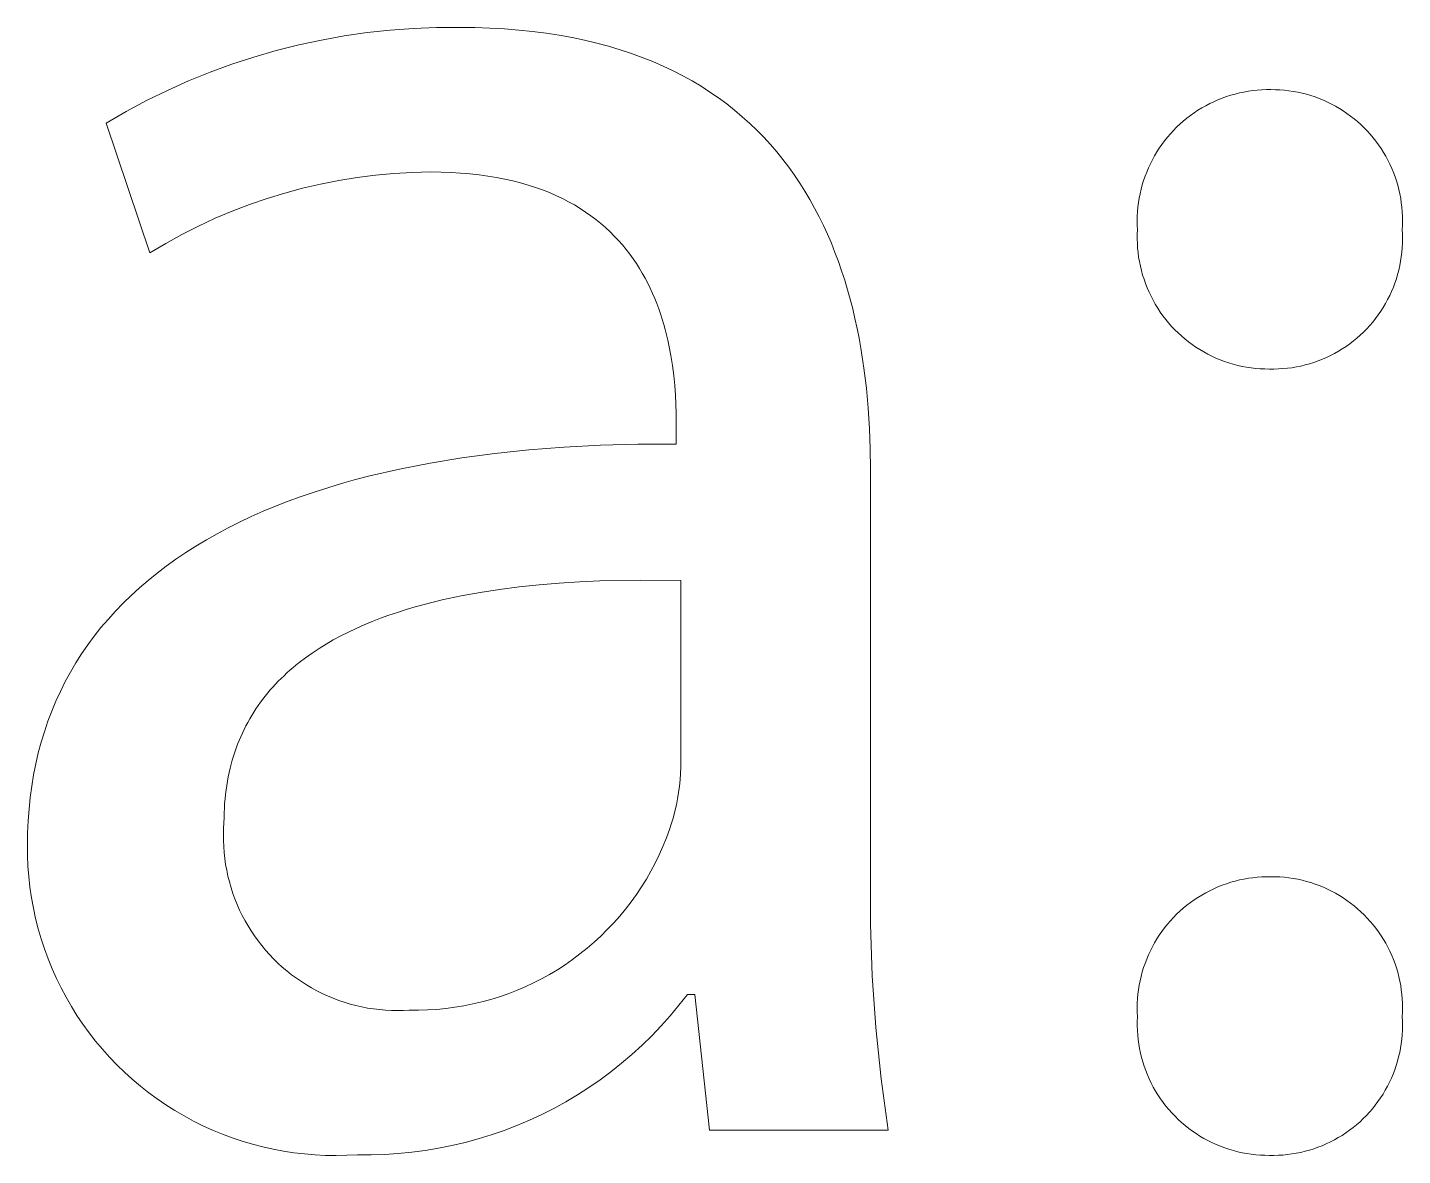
# Model space of a CAD drawing. Header units: millimetres. Extents: x 1434 to 4837, y 1889 to 4267.
# Drawn here: x 4615.26 to 4636.28, y 2036.77 to 2054.02 of the extents above; entities that cross this region are included whole.
import ezdxf

# ---------------------------------------------------------------- set-up
doc = ezdxf.new("R2010")
doc.units = ezdxf.units.MM
doc.header["$MEASUREMENT"] = 0
doc.layers.add('Domyślny', color=7, linetype='Continuous', true_color=0x000000)

msp = doc.modelspace()

# ---------------------------------------------------------------- linework, layer by layer
at = {"layer": 'Domyślny', "color": 18, "lineweight": 15, "true_color": 0x000000}
for p, q in [((4620.105, 2053.891), (4620.456, 2053.942)), ((4620.456, 2053.942), (4620.809, 2053.98)), ((4620.809, 2053.98), (4621.162, 2054.006)), ((4621.162, 2054.006), (4621.516, 2054.019)), ((4621.516, 2054.019), (4621.871, 2054.021)), ((4621.871, 2054.021), (4622.104, 2054.018)), ((4622.104, 2054.018), (4622.332, 2054.011)), ((4622.332, 2054.011), (4622.555, 2053.998)), ((4622.555, 2053.998), (4622.772, 2053.981)), ((4622.772, 2053.981), (4622.984, 2053.959)), ((4622.984, 2053.959), (4623.191, 2053.933)), ((4619.066, 2053.667), (4619.41, 2053.754)), ((4619.41, 2053.754), (4619.756, 2053.829)), ((4619.756, 2053.829), (4620.105, 2053.891)), ((4623.191, 2053.933), (4623.392, 2053.902)), ((4623.392, 2053.902), (4623.588, 2053.866)), ((4623.588, 2053.866), (4623.779, 2053.826)), ((4623.779, 2053.826), (4623.965, 2053.782)), ((4623.965, 2053.782), (4624.146, 2053.733)), ((4624.146, 2053.733), (4624.323, 2053.681)), ((4618.389, 2053.459), (4618.726, 2053.569)), ((4618.726, 2053.569), (4619.066, 2053.667)), ((4624.323, 2053.681), (4624.494, 2053.624)), ((4624.494, 2053.624), (4624.66, 2053.564)), ((4624.66, 2053.564), (4624.822, 2053.499)), ((4617.727, 2053.204), (4618.056, 2053.337)), ((4618.056, 2053.337), (4618.389, 2053.459)), ((4624.822, 2053.499), (4624.979, 2053.431)), ((4624.979, 2053.431), (4625.131, 2053.359)), ((4625.131, 2053.359), (4625.279, 2053.283)), ((4617.404, 2053.059), (4617.727, 2053.204)), ((4625.279, 2053.283), (4625.422, 2053.203)), ((4625.422, 2053.203), (4625.561, 2053.121)), ((4625.561, 2053.121), (4625.696, 2053.034)), ((4616.772, 2052.736), (4617.085, 2052.903)), ((4617.085, 2052.903), (4617.404, 2053.059)), ((4625.696, 2053.034), (4625.826, 2052.945)), ((4625.826, 2052.945), (4625.952, 2052.852)), ((4633.396, 2052.886), (4633.46, 2052.914)), ((4633.46, 2052.914), (4633.524, 2052.94)), ((4633.524, 2052.94), (4633.589, 2052.963)), ((4633.589, 2052.963), (4633.655, 2052.984)), ((4633.655, 2052.984), (4633.722, 2053.003)), ((4633.722, 2053.003), (4633.789, 2053.02)), ((4633.789, 2053.02), (4633.857, 2053.034)), ((4633.857, 2053.034), (4633.925, 2053.046)), ((4633.925, 2053.046), (4633.993, 2053.056)), ((4633.993, 2053.056), (4634.062, 2053.063)), ((4634.062, 2053.063), (4634.131, 2053.067)), ((4634.131, 2053.067), (4634.201, 2053.07)), ((4634.201, 2053.07), (4634.27, 2053.07)), ((4634.27, 2053.07), (4634.338, 2053.069)), ((4634.338, 2053.069), (4634.407, 2053.066)), ((4634.407, 2053.066), (4634.476, 2053.061)), ((4634.476, 2053.061), (4634.544, 2053.053)), ((4634.544, 2053.053), (4634.612, 2053.043)), ((4634.612, 2053.043), (4634.679, 2053.03)), ((4634.679, 2053.03), (4634.746, 2053.016)), ((4634.746, 2053.016), (4634.813, 2052.999)), ((4634.813, 2052.999), (4634.879, 2052.979)), ((4634.879, 2052.979), (4634.944, 2052.958)), ((4634.944, 2052.958), (4635.008, 2052.934)), ((4635.008, 2052.934), (4635.072, 2052.908)), ((4635.072, 2052.908), (4635.134, 2052.88)), ((4616.466, 2052.559), (4616.772, 2052.736)), ((4625.952, 2052.852), (4626.073, 2052.756)), ((4626.073, 2052.756), (4626.19, 2052.657)), ((4633.039, 2052.675), (4633.096, 2052.716)), ((4633.096, 2052.716), (4633.153, 2052.754)), ((4633.153, 2052.754), (4633.212, 2052.79)), ((4633.212, 2052.79), (4633.273, 2052.824)), ((4633.273, 2052.824), (4633.334, 2052.856)), ((4633.334, 2052.856), (4633.396, 2052.886)), ((4635.134, 2052.88), (4635.196, 2052.85)), ((4635.196, 2052.85), (4635.257, 2052.817)), ((4635.257, 2052.817), (4635.316, 2052.783)), ((4635.316, 2052.783), (4635.374, 2052.746)), ((4635.374, 2052.746), (4635.431, 2052.708)), ((4635.431, 2052.708), (4635.487, 2052.667)), ((4617.134, 2050.576), (4616.466, 2052.559)), ((4626.19, 2052.657), (4626.304, 2052.555)), ((4626.304, 2052.555), (4626.413, 2052.45)), ((4632.78, 2052.446), (4632.829, 2052.496)), ((4632.829, 2052.496), (4632.879, 2052.543)), ((4632.879, 2052.543), (4632.931, 2052.589)), ((4632.931, 2052.589), (4632.984, 2052.633)), ((4632.984, 2052.633), (4633.039, 2052.675)), ((4635.487, 2052.667), (4635.541, 2052.625)), ((4635.541, 2052.625), (4635.593, 2052.581)), ((4635.593, 2052.581), (4635.644, 2052.535)), ((4635.644, 2052.535), (4635.694, 2052.487)), ((4635.694, 2052.487), (4635.742, 2052.438)), ((4626.413, 2052.45), (4626.518, 2052.342)), ((4626.518, 2052.342), (4626.62, 2052.232)), ((4632.604, 2052.233), (4632.645, 2052.289)), ((4632.645, 2052.289), (4632.688, 2052.343)), ((4632.688, 2052.343), (4632.733, 2052.395)), ((4632.733, 2052.395), (4632.78, 2052.446)), ((4635.742, 2052.438), (4635.788, 2052.387)), ((4635.788, 2052.387), (4635.832, 2052.335)), ((4635.832, 2052.335), (4635.874, 2052.281)), ((4635.874, 2052.281), (4635.915, 2052.225)), ((4626.62, 2052.232), (4626.717, 2052.119)), ((4626.717, 2052.119), (4626.811, 2052.003)), ((4632.458, 2051.998), (4632.491, 2052.059)), ((4632.491, 2052.059), (4632.527, 2052.118)), ((4632.527, 2052.118), (4632.564, 2052.176)), ((4632.564, 2052.176), (4632.604, 2052.233)), ((4635.915, 2052.225), (4635.954, 2052.169)), ((4635.954, 2052.169), (4635.99, 2052.111)), ((4635.99, 2052.111), (4636.025, 2052.051)), ((4636.025, 2052.051), (4636.058, 2051.991)), ((4626.811, 2052.003), (4626.901, 2051.885)), ((4626.901, 2051.885), (4626.987, 2051.764)), ((4632.371, 2051.81), (4632.398, 2051.873)), ((4632.398, 2051.873), (4632.427, 2051.936)), ((4632.427, 2051.936), (4632.458, 2051.998)), ((4636.058, 2051.991), (4636.088, 2051.929)), ((4636.088, 2051.929), (4636.116, 2051.867)), ((4636.116, 2051.867), (4636.143, 2051.803)), ((4620.023, 2051.681), (4619.745, 2051.626)), ((4620.302, 2051.726), (4620.023, 2051.681)), ((4620.582, 2051.762), (4620.302, 2051.726)), ((4620.864, 2051.788), (4620.582, 2051.762)), ((4621.146, 2051.804), (4620.864, 2051.788)), ((4621.429, 2051.811), (4621.146, 2051.804)), ((4621.585, 2051.809), (4621.429, 2051.811)), ((4621.737, 2051.804), (4621.585, 2051.809)), ((4621.884, 2051.795), (4621.737, 2051.804)), ((4622.027, 2051.783), (4621.884, 2051.795)), ((4622.167, 2051.768), (4622.027, 2051.783)), ((4622.302, 2051.749), (4622.167, 2051.768)), ((4622.433, 2051.727), (4622.302, 2051.749)), ((4622.56, 2051.703), (4622.433, 2051.727)), ((4622.683, 2051.675), (4622.56, 2051.703)), ((4622.802, 2051.644), (4622.683, 2051.675)), ((4622.917, 2051.611), (4622.802, 2051.644)), ((4626.987, 2051.764), (4627.069, 2051.641)), ((4627.069, 2051.641), (4627.148, 2051.516)), ((4632.303, 2051.613), (4632.324, 2051.679)), ((4632.324, 2051.679), (4632.346, 2051.745)), ((4632.346, 2051.745), (4632.371, 2051.81)), ((4636.143, 2051.803), (4636.167, 2051.739)), ((4636.167, 2051.739), (4636.188, 2051.674)), ((4636.188, 2051.674), (4636.208, 2051.608)), ((4619.197, 2051.489), (4618.926, 2051.406)), ((4619.47, 2051.562), (4619.197, 2051.489)), ((4619.745, 2051.626), (4619.47, 2051.562)), ((4623.029, 2051.575), (4622.917, 2051.611)), ((4623.137, 2051.536), (4623.029, 2051.575)), ((4623.241, 2051.495), (4623.137, 2051.536)), ((4623.342, 2051.452), (4623.241, 2051.495)), ((4623.44, 2051.405), (4623.342, 2051.452)), ((4627.148, 2051.516), (4627.224, 2051.388)), ((4632.257, 2051.411), (4632.27, 2051.479)), ((4632.27, 2051.479), (4632.285, 2051.546)), ((4632.285, 2051.546), (4632.303, 2051.613)), ((4636.208, 2051.608), (4636.225, 2051.542)), ((4636.225, 2051.542), (4636.24, 2051.475)), ((4636.24, 2051.475), (4636.253, 2051.407)), ((4618.395, 2051.213), (4618.134, 2051.103)), ((4618.659, 2051.314), (4618.395, 2051.213)), ((4618.926, 2051.406), (4618.659, 2051.314)), ((4623.533, 2051.357), (4623.44, 2051.405)), ((4623.624, 2051.307), (4623.533, 2051.357)), ((4623.711, 2051.254), (4623.624, 2051.307)), ((4623.795, 2051.199), (4623.711, 2051.254)), ((4627.224, 2051.388), (4627.296, 2051.258)), ((4627.296, 2051.258), (4627.364, 2051.127)), ((4632.231, 2051.205), (4632.237, 2051.274)), ((4632.237, 2051.274), (4632.246, 2051.343)), ((4632.246, 2051.343), (4632.257, 2051.411)), ((4636.253, 2051.407), (4636.263, 2051.339)), ((4636.263, 2051.339), (4636.271, 2051.271)), ((4636.271, 2051.271), (4636.277, 2051.203)), ((4618.134, 2051.103), (4617.878, 2050.984)), ((4623.876, 2051.142), (4623.795, 2051.199)), ((4623.953, 2051.084), (4623.876, 2051.142)), ((4624.028, 2051.023), (4623.953, 2051.084)), ((4624.1, 2050.961), (4624.028, 2051.023)), ((4627.364, 2051.127), (4627.43, 2050.993)), ((4632.226, 2051.067), (4632.227, 2051.136)), ((4632.227, 2050.997), (4632.226, 2051.067)), ((4632.227, 2051.136), (4632.231, 2051.205)), ((4632.23, 2050.928), (4632.227, 2050.997)), ((4636.277, 2051.203), (4636.28, 2051.134)), ((4636.281, 2051.065), (4636.279, 2050.997)), ((4636.28, 2051.134), (4636.281, 2051.065)), ((4617.625, 2050.856), (4617.377, 2050.72)), ((4617.878, 2050.984), (4617.625, 2050.856)), ((4624.168, 2050.897), (4624.1, 2050.961)), ((4624.234, 2050.832), (4624.168, 2050.897)), ((4624.297, 2050.765), (4624.234, 2050.832)), ((4627.43, 2050.993), (4627.492, 2050.858)), ((4627.492, 2050.858), (4627.551, 2050.721)), ((4632.226, 2050.788), (4632.227, 2050.858)), ((4632.228, 2050.718), (4632.226, 2050.788)), ((4632.227, 2050.858), (4632.23, 2050.928)), ((4636.279, 2050.997), (4636.276, 2050.928)), ((4636.276, 2050.928), (4636.279, 2050.859)), ((4636.279, 2050.859), (4636.281, 2050.79)), ((4636.281, 2050.79), (4636.28, 2050.721)), ((4617.377, 2050.72), (4617.134, 2050.576)), ((4624.357, 2050.697), (4624.297, 2050.765)), ((4624.414, 2050.627), (4624.357, 2050.697)), ((4624.469, 2050.557), (4624.414, 2050.627)), ((4627.551, 2050.721), (4627.606, 2050.582)), ((4627.606, 2050.582), (4627.659, 2050.442)), ((4632.233, 2050.648), (4632.228, 2050.718)), ((4632.239, 2050.579), (4632.233, 2050.648)), ((4632.248, 2050.509), (4632.239, 2050.579)), ((4636.271, 2050.584), (4636.263, 2050.515)), ((4636.277, 2050.652), (4636.271, 2050.584)), ((4636.28, 2050.721), (4636.277, 2050.652)), ((4624.521, 2050.485), (4624.469, 2050.557)), ((4624.571, 2050.411), (4624.521, 2050.485)), ((4624.618, 2050.337), (4624.571, 2050.411)), ((4627.659, 2050.442), (4627.708, 2050.3)), ((4632.26, 2050.44), (4632.248, 2050.509)), ((4632.274, 2050.372), (4632.26, 2050.44)), ((4632.29, 2050.304), (4632.274, 2050.372)), ((4636.24, 2050.379), (4636.224, 2050.312)), ((4636.252, 2050.447), (4636.24, 2050.379)), ((4636.263, 2050.515), (4636.252, 2050.447)), ((4624.662, 2050.262), (4624.618, 2050.337)), ((4624.705, 2050.187), (4624.662, 2050.262)), ((4624.745, 2050.11), (4624.705, 2050.187)), ((4627.708, 2050.3), (4627.755, 2050.156)), ((4632.309, 2050.236), (4632.29, 2050.304)), ((4632.33, 2050.17), (4632.309, 2050.236)), ((4632.353, 2050.104), (4632.33, 2050.17)), ((4636.187, 2050.179), (4636.165, 2050.113)), ((4636.207, 2050.245), (4636.187, 2050.179)), ((4636.224, 2050.312), (4636.207, 2050.245)), ((4624.783, 2050.033), (4624.745, 2050.11)), ((4624.818, 2049.955), (4624.783, 2050.033)), ((4624.852, 2049.877), (4624.818, 2049.955)), ((4627.755, 2050.156), (4627.798, 2050.011)), ((4627.798, 2050.011), (4627.839, 2049.865)), ((4632.379, 2050.038), (4632.353, 2050.104)), ((4632.407, 2049.974), (4632.379, 2050.038)), ((4632.437, 2049.911), (4632.407, 2049.974)), ((4636.114, 2049.985), (4636.085, 2049.922)), ((4636.141, 2050.049), (4636.114, 2049.985)), ((4636.165, 2050.113), (4636.141, 2050.049)), ((4624.883, 2049.798), (4624.852, 2049.877)), ((4624.913, 2049.719), (4624.883, 2049.798)), ((4627.839, 2049.865), (4627.877, 2049.718)), ((4632.469, 2049.849), (4632.437, 2049.911)), ((4632.503, 2049.788), (4632.469, 2049.849)), ((4632.54, 2049.728), (4632.503, 2049.788)), ((4635.986, 2049.741), (4635.949, 2049.683)), ((4636.021, 2049.8), (4635.986, 2049.741)), ((4636.054, 2049.861), (4636.021, 2049.8)), ((4636.085, 2049.922), (4636.054, 2049.861)), ((4624.94, 2049.64), (4624.913, 2049.719)), ((4624.966, 2049.56), (4624.94, 2049.64)), ((4624.99, 2049.48), (4624.966, 2049.56)), ((4627.877, 2049.718), (4627.912, 2049.57)), ((4627.912, 2049.57), (4627.944, 2049.42)), ((4632.578, 2049.67), (4632.54, 2049.728)), ((4632.619, 2049.613), (4632.578, 2049.67)), ((4632.662, 2049.557), (4632.619, 2049.613)), ((4632.706, 2049.503), (4632.662, 2049.557)), ((4635.868, 2049.57), (4635.825, 2049.517)), ((4635.91, 2049.626), (4635.868, 2049.57)), ((4635.949, 2049.683), (4635.91, 2049.626)), ((4625.012, 2049.401), (4624.99, 2049.48)), ((4625.032, 2049.321), (4625.012, 2049.401)), ((4625.051, 2049.242), (4625.032, 2049.321)), ((4627.944, 2049.42), (4627.974, 2049.27)), ((4632.752, 2049.451), (4632.706, 2049.503)), ((4632.8, 2049.4), (4632.752, 2049.451)), ((4632.85, 2049.351), (4632.8, 2049.4)), ((4632.902, 2049.304), (4632.85, 2049.351)), ((4635.635, 2049.317), (4635.583, 2049.271)), ((4635.685, 2049.364), (4635.635, 2049.317)), ((4635.734, 2049.413), (4635.685, 2049.364)), ((4635.78, 2049.464), (4635.734, 2049.413)), ((4635.825, 2049.517), (4635.78, 2049.464)), ((4625.068, 2049.163), (4625.051, 2049.242)), ((4625.098, 2049.005), (4625.068, 2049.163)), ((4627.974, 2049.27), (4628.001, 2049.119)), ((4628.001, 2049.119), (4628.048, 2048.814)), ((4632.955, 2049.258), (4632.902, 2049.304)), ((4633.01, 2049.214), (4632.955, 2049.258)), ((4633.066, 2049.173), (4633.01, 2049.214)), ((4633.124, 2049.133), (4633.066, 2049.173)), ((4633.183, 2049.095), (4633.124, 2049.133)), ((4635.361, 2049.107), (4635.303, 2049.071)), ((4635.419, 2049.145), (4635.361, 2049.107)), ((4635.475, 2049.185), (4635.419, 2049.145)), ((4635.53, 2049.227), (4635.475, 2049.185)), ((4635.583, 2049.271), (4635.53, 2049.227)), ((4625.123, 2048.85), (4625.098, 2049.005)), ((4633.243, 2049.06), (4633.183, 2049.095)), ((4633.304, 2049.026), (4633.243, 2049.06)), ((4633.367, 2048.995), (4633.304, 2049.026)), ((4633.43, 2048.966), (4633.367, 2048.995)), ((4633.495, 2048.939), (4633.43, 2048.966)), ((4633.561, 2048.914), (4633.495, 2048.939)), ((4633.627, 2048.892), (4633.561, 2048.914)), ((4634.926, 2048.9), (4634.86, 2048.879)), ((4634.991, 2048.923), (4634.926, 2048.9)), ((4635.056, 2048.948), (4634.991, 2048.923)), ((4635.119, 2048.976), (4635.056, 2048.948)), ((4635.181, 2049.005), (4635.119, 2048.976)), ((4635.242, 2049.037), (4635.181, 2049.005)), ((4635.303, 2049.071), (4635.242, 2049.037)), ((4625.142, 2048.697), (4625.123, 2048.85)), ((4625.157, 2048.547), (4625.142, 2048.697)), ((4628.048, 2048.814), (4628.086, 2048.507)), ((4633.694, 2048.872), (4633.627, 2048.892)), ((4633.762, 2048.854), (4633.694, 2048.872)), ((4633.83, 2048.839), (4633.762, 2048.854)), ((4633.899, 2048.826), (4633.83, 2048.839)), ((4633.968, 2048.816), (4633.899, 2048.826)), ((4634.038, 2048.807), (4633.968, 2048.816)), ((4634.107, 2048.802), (4634.038, 2048.807)), ((4634.177, 2048.799), (4634.107, 2048.802)), ((4634.247, 2048.798), (4634.177, 2048.799)), ((4634.316, 2048.797), (4634.247, 2048.798)), ((4634.385, 2048.799), (4634.316, 2048.797)), ((4634.454, 2048.804), (4634.385, 2048.799)), ((4634.523, 2048.81), (4634.454, 2048.804)), ((4634.591, 2048.819), (4634.523, 2048.81)), ((4634.659, 2048.831), (4634.591, 2048.819)), ((4634.727, 2048.844), (4634.659, 2048.831)), ((4634.794, 2048.861), (4634.727, 2048.844)), ((4634.86, 2048.879), (4634.794, 2048.861)), ((4625.168, 2048.401), (4625.157, 2048.547)), ((4628.086, 2048.507), (4628.114, 2048.198)), ((4625.175, 2048.259), (4625.168, 2048.401)), ((4625.178, 2048.123), (4625.175, 2048.259)), ((4625.18, 2047.992), (4625.178, 2048.123)), ((4628.114, 2048.198), (4628.133, 2047.888)), ((4625.18, 2047.652), (4625.18, 2047.992)), ((4628.133, 2047.888), (4628.145, 2047.577)), ((4624.021, 2047.633), (4624.592, 2047.649)), ((4624.592, 2047.649), (4625.18, 2047.652)), ((4621.418, 2047.36), (4621.904, 2047.44)), ((4621.904, 2047.44), (4622.408, 2047.507)), ((4622.408, 2047.507), (4622.928, 2047.562)), ((4622.928, 2047.562), (4623.466, 2047.604)), ((4623.466, 2047.604), (4624.021, 2047.633)), ((4628.145, 2047.577), (4628.149, 2047.267)), ((4620.497, 2047.163), (4620.949, 2047.268)), ((4620.949, 2047.268), (4621.418, 2047.36)), ((4628.149, 2047.267), (4628.149, 2041.103)), ((4619.853, 2046.984), (4620.063, 2047.047)), ((4620.063, 2047.047), (4620.278, 2047.107)), ((4620.278, 2047.107), (4620.497, 2047.163)), ((4619.249, 2046.776), (4619.446, 2046.848)), ((4619.446, 2046.848), (4619.647, 2046.917)), ((4619.647, 2046.917), (4619.853, 2046.984)), ((4618.685, 2046.542), (4618.869, 2046.623)), ((4618.869, 2046.623), (4619.056, 2046.701)), ((4619.056, 2046.701), (4619.249, 2046.776)), ((4618.333, 2046.37), (4618.507, 2046.458)), ((4618.507, 2046.458), (4618.685, 2046.542)), ((4617.838, 2046.091), (4617.998, 2046.187)), ((4617.998, 2046.187), (4618.163, 2046.28)), ((4618.163, 2046.28), (4618.333, 2046.37)), ((4617.532, 2045.891), (4617.683, 2045.992)), ((4617.683, 2045.992), (4617.838, 2046.091)), ((4617.244, 2045.678), (4617.386, 2045.786)), ((4617.386, 2045.786), (4617.532, 2045.891)), ((4616.975, 2045.454), (4617.107, 2045.567)), ((4617.107, 2045.567), (4617.244, 2045.678)), ((4623.701, 2045.544), (4623.392, 2045.524)), ((4624.011, 2045.559), (4623.701, 2045.544)), ((4624.631, 2045.572), (4624.011, 2045.559)), ((4625.248, 2045.567), (4624.631, 2045.572)), ((4625.248, 2042.712), (4625.248, 2045.567)), ((4616.726, 2045.218), (4616.848, 2045.338)), ((4616.848, 2045.338), (4616.975, 2045.454)), ((4621.891, 2045.328), (4621.605, 2045.267)), ((4622.183, 2045.382), (4621.891, 2045.328)), ((4622.479, 2045.427), (4622.183, 2045.382)), ((4622.78, 2045.466), (4622.479, 2045.427)), ((4623.085, 2045.498), (4622.78, 2045.466)), ((4623.392, 2045.524), (4623.085, 2045.498)), ((4616.608, 2045.096), (4616.726, 2045.218)), ((4621.053, 2045.12), (4620.92, 2045.078)), ((4621.188, 2045.16), (4621.053, 2045.12)), ((4621.325, 2045.198), (4621.188, 2045.16)), ((4621.605, 2045.267), (4621.325, 2045.198)), ((4616.387, 2044.844), (4616.495, 2044.971)), ((4616.495, 2044.971), (4616.608, 2045.096)), ((4620.534, 2044.938), (4620.41, 2044.887)), ((4620.66, 2044.987), (4620.534, 2044.938)), ((4620.789, 2045.034), (4620.66, 2044.987)), ((4620.92, 2045.078), (4620.789, 2045.034)), ((4616.185, 2044.58), (4616.284, 2044.713)), ((4616.284, 2044.713), (4616.387, 2044.844)), ((4620.052, 2044.718), (4619.939, 2044.657)), ((4620.169, 2044.777), (4620.052, 2044.718)), ((4620.288, 2044.833), (4620.169, 2044.777)), ((4620.41, 2044.887), (4620.288, 2044.833)), ((4616.092, 2044.443), (4616.185, 2044.58)), ((4619.72, 2044.526), (4619.615, 2044.456)), ((4619.828, 2044.592), (4619.72, 2044.526)), ((4619.939, 2044.657), (4619.828, 2044.592)), ((4615.92, 2044.162), (4616.003, 2044.304)), ((4616.003, 2044.304), (4616.092, 2044.443)), ((4619.416, 2044.309), (4619.368, 2044.271)), ((4619.514, 2044.384), (4619.416, 2044.309)), ((4619.615, 2044.456), (4619.514, 2044.384)), ((4615.841, 2044.018), (4615.92, 2044.162)), ((4619.141, 2044.067), (4619.098, 2044.024)), ((4619.185, 2044.109), (4619.141, 2044.067)), ((4619.229, 2044.151), (4619.185, 2044.109)), ((4619.274, 2044.192), (4619.229, 2044.151)), ((4619.321, 2044.232), (4619.274, 2044.192)), ((4619.368, 2044.271), (4619.321, 2044.232)), ((4615.699, 2043.72), (4615.767, 2043.87)), ((4615.767, 2043.87), (4615.841, 2044.018)), ((4618.976, 2043.891), (4618.937, 2043.845)), ((4619.016, 2043.936), (4618.976, 2043.891)), ((4619.057, 2043.981), (4619.016, 2043.936)), ((4619.098, 2044.024), (4619.057, 2043.981)), ((4615.635, 2043.567), (4615.699, 2043.72)), ((4618.791, 2043.654), (4618.757, 2043.604)), ((4618.826, 2043.703), (4618.791, 2043.654)), ((4618.862, 2043.751), (4618.826, 2043.703)), ((4618.899, 2043.798), (4618.862, 2043.751)), ((4618.937, 2043.845), (4618.899, 2043.798)), ((4615.576, 2043.412), (4615.635, 2043.567)), ((4618.662, 2043.449), (4618.632, 2043.396)), ((4618.692, 2043.502), (4618.662, 2043.449)), ((4618.724, 2043.553), (4618.692, 2043.502)), ((4618.757, 2043.604), (4618.724, 2043.553)), ((4615.473, 2043.092), (4615.522, 2043.253)), ((4615.522, 2043.253), (4615.576, 2043.412)), ((4618.549, 2043.232), (4618.524, 2043.175)), ((4618.576, 2043.288), (4618.549, 2043.232)), ((4618.603, 2043.342), (4618.576, 2043.288)), ((4618.632, 2043.396), (4618.603, 2043.342)), ((4615.43, 2042.929), (4615.473, 2043.092)), ((4618.476, 2043.06), (4618.454, 2043.001)), ((4618.499, 2043.118), (4618.476, 2043.06)), ((4618.524, 2043.175), (4618.499, 2043.118)), ((4615.391, 2042.762), (4615.43, 2042.929)), ((4618.395, 2042.819), (4618.378, 2042.756)), ((4618.414, 2042.881), (4618.395, 2042.819)), ((4618.433, 2042.941), (4618.414, 2042.881)), ((4618.454, 2043.001), (4618.433, 2042.941)), ((4615.329, 2042.421), (4615.358, 2042.593)), ((4615.358, 2042.593), (4615.391, 2042.762)), ((4618.347, 2042.629), (4618.333, 2042.564)), ((4618.362, 2042.693), (4618.347, 2042.629)), ((4618.378, 2042.756), (4618.362, 2042.693)), ((4625.238, 2042.518), (4625.244, 2042.615)), ((4625.244, 2042.615), (4625.248, 2042.712)), ((4615.306, 2042.247), (4615.329, 2042.421)), ((4618.31, 2042.431), (4618.3, 2042.363)), ((4618.321, 2042.498), (4618.31, 2042.431)), ((4618.333, 2042.564), (4618.321, 2042.498)), ((4625.216, 2042.325), (4625.228, 2042.421)), ((4625.228, 2042.421), (4625.238, 2042.518)), ((4615.288, 2042.069), (4615.306, 2042.247)), ((4618.284, 2042.224), (4618.278, 2042.154)), ((4618.291, 2042.294), (4618.284, 2042.224)), ((4618.3, 2042.363), (4618.291, 2042.294)), ((4625.182, 2042.134), (4625.2, 2042.229)), ((4625.2, 2042.229), (4625.216, 2042.325)), ((4615.275, 2041.889), (4615.288, 2042.069)), ((4618.27, 2042.01), (4618.268, 2041.936)), ((4618.273, 2042.082), (4618.27, 2042.01)), ((4618.278, 2042.154), (4618.273, 2042.082)), ((4625.136, 2041.945), (4625.16, 2042.039)), ((4625.16, 2042.039), (4625.182, 2042.134)), ((4615.267, 2041.707), (4615.275, 2041.889)), ((4618.262, 2041.771), (4618.259, 2041.679)), ((4618.267, 2041.862), (4618.262, 2041.771)), ((4618.268, 2041.936), (4618.267, 2041.862)), ((4625.03, 2041.628), (4625.078, 2041.76)), ((4625.078, 2041.76), (4625.108, 2041.852)), ((4625.108, 2041.852), (4625.136, 2041.945)), ((4615.264, 2041.522), (4615.267, 2041.707)), ((4618.259, 2041.679), (4618.259, 2041.588)), ((4618.259, 2041.588), (4618.263, 2041.496)), ((4624.977, 2041.499), (4625.03, 2041.628)), ((4615.266, 2041.36), (4615.264, 2041.522)), ((4615.272, 2041.198), (4615.266, 2041.36)), ((4618.263, 2041.496), (4618.27, 2041.405)), ((4618.27, 2041.405), (4618.28, 2041.314)), ((4624.859, 2041.245), (4624.92, 2041.371)), ((4624.92, 2041.371), (4624.977, 2041.499)), ((4615.284, 2041.037), (4615.272, 2041.198)), ((4618.28, 2041.314), (4618.293, 2041.224)), ((4618.293, 2041.224), (4618.309, 2041.134)), ((4618.309, 2041.134), (4618.328, 2041.044)), ((4624.724, 2041), (4624.793, 2041.121)), ((4624.793, 2041.121), (4624.859, 2041.245)), ((4615.302, 2040.876), (4615.284, 2041.037)), ((4618.328, 2041.044), (4618.351, 2040.955)), ((4618.351, 2040.955), (4618.376, 2040.867)), ((4624.65, 2040.881), (4624.724, 2041)), ((4628.149, 2041.103), (4628.149, 2040.311)), ((4633.524, 2040.906), (4633.589, 2040.929)), ((4633.589, 2040.929), (4633.655, 2040.95)), ((4633.655, 2040.95), (4633.722, 2040.969)), ((4633.722, 2040.969), (4633.789, 2040.986)), ((4633.789, 2040.986), (4633.857, 2041)), ((4633.857, 2041), (4633.925, 2041.012)), ((4633.925, 2041.012), (4633.993, 2041.021)), ((4633.993, 2041.021), (4634.062, 2041.029)), ((4634.062, 2041.029), (4634.131, 2041.033)), ((4634.131, 2041.033), (4634.201, 2041.036)), ((4634.201, 2041.036), (4634.27, 2041.036)), ((4634.27, 2041.036), (4634.338, 2041.035)), ((4634.338, 2041.035), (4634.407, 2041.032)), ((4634.407, 2041.032), (4634.476, 2041.027)), ((4634.476, 2041.027), (4634.544, 2041.019)), ((4634.544, 2041.019), (4634.612, 2041.009)), ((4634.612, 2041.009), (4634.679, 2040.996)), ((4634.679, 2040.996), (4634.746, 2040.982)), ((4634.746, 2040.982), (4634.813, 2040.965)), ((4634.813, 2040.965), (4634.879, 2040.945)), ((4634.879, 2040.945), (4634.944, 2040.924)), ((4634.944, 2040.924), (4635.008, 2040.9)), ((4615.326, 2040.715), (4615.302, 2040.876)), ((4615.354, 2040.556), (4615.326, 2040.715)), ((4618.376, 2040.867), (4618.404, 2040.781)), ((4618.404, 2040.781), (4618.436, 2040.695)), ((4624.491, 2040.651), (4624.572, 2040.764)), ((4624.572, 2040.764), (4624.65, 2040.881)), ((4633.096, 2040.681), (4633.153, 2040.72)), ((4633.153, 2040.72), (4633.212, 2040.756)), ((4633.212, 2040.756), (4633.273, 2040.79)), ((4633.273, 2040.79), (4633.334, 2040.822)), ((4633.334, 2040.822), (4633.396, 2040.852)), ((4633.396, 2040.852), (4633.46, 2040.88)), ((4633.46, 2040.88), (4633.524, 2040.906)), ((4635.008, 2040.9), (4635.072, 2040.874)), ((4635.072, 2040.874), (4635.134, 2040.846)), ((4635.134, 2040.846), (4635.196, 2040.815)), ((4635.196, 2040.815), (4635.257, 2040.783)), ((4635.257, 2040.783), (4635.316, 2040.749)), ((4635.316, 2040.749), (4635.374, 2040.712)), ((4635.374, 2040.712), (4635.431, 2040.674)), ((4615.389, 2040.398), (4615.354, 2040.556)), ((4618.436, 2040.695), (4618.47, 2040.61)), ((4618.47, 2040.61), (4618.507, 2040.526)), ((4618.507, 2040.526), (4618.547, 2040.444)), ((4624.316, 2040.432), (4624.405, 2040.54)), ((4624.405, 2040.54), (4624.491, 2040.651)), ((4632.829, 2040.462), (4632.879, 2040.509)), ((4632.879, 2040.509), (4632.931, 2040.555)), ((4632.931, 2040.555), (4632.984, 2040.599)), ((4632.984, 2040.599), (4633.039, 2040.641)), ((4633.039, 2040.641), (4633.096, 2040.681)), ((4635.431, 2040.674), (4635.487, 2040.633)), ((4635.487, 2040.633), (4635.541, 2040.591)), ((4635.541, 2040.591), (4635.593, 2040.547)), ((4635.593, 2040.547), (4635.644, 2040.501)), ((4635.644, 2040.501), (4635.694, 2040.453)), ((4615.429, 2040.241), (4615.389, 2040.398)), ((4618.547, 2040.444), (4618.59, 2040.363)), ((4618.59, 2040.363), (4618.635, 2040.284)), ((4618.635, 2040.284), (4618.684, 2040.206)), ((4624.127, 2040.226), (4624.223, 2040.327)), ((4624.223, 2040.327), (4624.316, 2040.432)), ((4628.149, 2040.311), (4628.176, 2039.52)), ((4632.645, 2040.255), (4632.688, 2040.309)), ((4632.688, 2040.309), (4632.733, 2040.361)), ((4632.733, 2040.361), (4632.78, 2040.412)), ((4632.78, 2040.412), (4632.829, 2040.462)), ((4635.694, 2040.453), (4635.742, 2040.404)), ((4635.742, 2040.404), (4635.788, 2040.353)), ((4635.788, 2040.353), (4635.832, 2040.301)), ((4635.832, 2040.301), (4635.874, 2040.247)), ((4615.474, 2040.085), (4615.429, 2040.241)), ((4615.524, 2039.931), (4615.474, 2040.085)), ((4618.684, 2040.206), (4618.734, 2040.13)), ((4618.734, 2040.13), (4618.788, 2040.056)), ((4623.924, 2040.033), (4624.027, 2040.127)), ((4624.027, 2040.127), (4624.127, 2040.226)), ((4632.491, 2040.025), (4632.527, 2040.084)), ((4632.527, 2040.084), (4632.564, 2040.142)), ((4632.564, 2040.142), (4632.604, 2040.199)), ((4632.604, 2040.199), (4632.645, 2040.255)), ((4635.874, 2040.247), (4635.915, 2040.191)), ((4635.915, 2040.191), (4635.954, 2040.134)), ((4635.954, 2040.134), (4635.99, 2040.076)), ((4635.99, 2040.076), (4636.025, 2040.017)), ((4615.58, 2039.779), (4615.524, 2039.931)), ((4618.788, 2040.056), (4618.844, 2039.984)), ((4618.844, 2039.984), (4618.902, 2039.913)), ((4618.902, 2039.913), (4618.963, 2039.845)), ((4623.708, 2039.854), (4623.818, 2039.941)), ((4623.818, 2039.941), (4623.924, 2040.033)), ((4632.398, 2039.839), (4632.427, 2039.902)), ((4632.427, 2039.902), (4632.458, 2039.964)), ((4632.458, 2039.964), (4632.491, 2040.025)), ((4636.025, 2040.017), (4636.058, 2039.957)), ((4636.058, 2039.957), (4636.088, 2039.895)), ((4636.088, 2039.895), (4636.116, 2039.833)), ((4615.641, 2039.629), (4615.58, 2039.779)), ((4618.963, 2039.845), (4619.026, 2039.779)), ((4619.026, 2039.779), (4619.092, 2039.715)), ((4619.092, 2039.715), (4619.159, 2039.653)), ((4619.159, 2039.653), (4619.229, 2039.594)), ((4623.364, 2039.614), (4623.481, 2039.69)), ((4623.481, 2039.69), (4623.596, 2039.77)), ((4623.596, 2039.77), (4623.708, 2039.854)), ((4632.324, 2039.645), (4632.346, 2039.711)), ((4632.346, 2039.711), (4632.371, 2039.775)), ((4632.371, 2039.775), (4632.398, 2039.839)), ((4636.116, 2039.833), (4636.143, 2039.769)), ((4636.143, 2039.769), (4636.167, 2039.705)), ((4636.167, 2039.705), (4636.188, 2039.64)), ((4615.707, 2039.481), (4615.641, 2039.629)), ((4615.778, 2039.336), (4615.707, 2039.481)), ((4619.229, 2039.594), (4619.301, 2039.537)), ((4619.301, 2039.537), (4619.374, 2039.483)), ((4619.374, 2039.483), (4619.45, 2039.431)), ((4622.996, 2039.411), (4623.121, 2039.475)), ((4623.121, 2039.475), (4623.244, 2039.542)), ((4623.244, 2039.542), (4623.364, 2039.614)), ((4628.176, 2039.52), (4628.231, 2038.73)), ((4632.257, 2039.377), (4632.27, 2039.445)), ((4632.27, 2039.445), (4632.285, 2039.512)), ((4632.285, 2039.512), (4632.303, 2039.579)), ((4632.303, 2039.579), (4632.324, 2039.645)), ((4636.188, 2039.64), (4636.208, 2039.574)), ((4636.208, 2039.574), (4636.225, 2039.507)), ((4636.225, 2039.507), (4636.24, 2039.44)), ((4636.24, 2039.44), (4636.253, 2039.373)), ((4615.854, 2039.193), (4615.778, 2039.336)), ((4619.45, 2039.431), (4619.527, 2039.382)), ((4619.527, 2039.382), (4619.606, 2039.335)), ((4619.606, 2039.335), (4619.686, 2039.291)), ((4619.686, 2039.291), (4619.768, 2039.25)), ((4619.768, 2039.25), (4619.851, 2039.212)), ((4622.478, 2039.2), (4622.61, 2039.246)), ((4622.61, 2039.246), (4622.741, 2039.297)), ((4622.741, 2039.297), (4622.87, 2039.352)), ((4622.87, 2039.352), (4622.996, 2039.411)), ((4625.35, 2039.233), (4625.222, 2039.069)), ((4625.463, 2039.233), (4625.35, 2039.233)), ((4625.69, 2037.159), (4625.463, 2039.233)), ((4632.231, 2039.171), (4632.237, 2039.24)), ((4632.237, 2039.24), (4632.246, 2039.308)), ((4632.246, 2039.308), (4632.257, 2039.377)), ((4636.253, 2039.373), (4636.263, 2039.305)), ((4636.263, 2039.305), (4636.271, 2039.237)), ((4636.271, 2039.237), (4636.277, 2039.168)), ((4615.935, 2039.052), (4615.854, 2039.193)), ((4616.021, 2038.915), (4615.935, 2039.052)), ((4619.851, 2039.212), (4619.935, 2039.177)), ((4619.935, 2039.177), (4620.021, 2039.145)), ((4620.021, 2039.145), (4620.107, 2039.115)), ((4620.107, 2039.115), (4620.195, 2039.089)), ((4620.195, 2039.089), (4620.283, 2039.066)), ((4620.283, 2039.066), (4620.373, 2039.045)), ((4620.373, 2039.045), (4620.462, 2039.028)), ((4620.462, 2039.028), (4620.553, 2039.014)), ((4621.52, 2039.007), (4621.659, 2039.021)), ((4621.659, 2039.021), (4621.798, 2039.039)), ((4621.798, 2039.039), (4621.936, 2039.062)), ((4621.936, 2039.062), (4622.073, 2039.09)), ((4622.073, 2039.09), (4622.209, 2039.122)), ((4622.209, 2039.122), (4622.344, 2039.159)), ((4622.344, 2039.159), (4622.478, 2039.2)), ((4625.222, 2039.069), (4625.089, 2038.909)), ((4632.226, 2039.032), (4632.227, 2039.102)), ((4632.227, 2038.963), (4632.226, 2039.032)), ((4632.227, 2039.102), (4632.231, 2039.171)), ((4636.277, 2039.168), (4636.28, 2039.1)), ((4636.281, 2039.031), (4636.279, 2038.963)), ((4636.28, 2039.1), (4636.281, 2039.031)), ((4616.111, 2038.781), (4616.021, 2038.915)), ((4620.553, 2039.014), (4620.644, 2039.003)), ((4620.644, 2039.003), (4620.735, 2038.995)), ((4620.735, 2038.995), (4620.826, 2038.99)), ((4620.826, 2038.99), (4620.917, 2038.989)), ((4620.917, 2038.989), (4621.009, 2038.99)), ((4621.009, 2038.99), (4621.1, 2038.995)), ((4621.1, 2038.995), (4621.24, 2038.994)), ((4621.24, 2038.994), (4621.38, 2038.998)), ((4621.38, 2038.998), (4621.52, 2039.007)), ((4625.089, 2038.909), (4624.95, 2038.754)), ((4632.23, 2038.894), (4632.227, 2038.963)), ((4632.227, 2038.824), (4632.23, 2038.894)), ((4632.227, 2038.755), (4632.227, 2038.824)), ((4636.279, 2038.963), (4636.276, 2038.894)), ((4636.276, 2038.894), (4636.279, 2038.825)), ((4636.279, 2038.825), (4636.28, 2038.757)), ((4616.207, 2038.649), (4616.111, 2038.781)), ((4616.306, 2038.522), (4616.207, 2038.649)), ((4624.807, 2038.604), (4624.658, 2038.459)), ((4624.95, 2038.754), (4624.807, 2038.604)), ((4628.231, 2038.73), (4628.312, 2037.943)), ((4632.229, 2038.685), (4632.227, 2038.755)), ((4632.234, 2038.615), (4632.229, 2038.685)), ((4632.241, 2038.546), (4632.234, 2038.615)), ((4636.276, 2038.619), (4636.27, 2038.55)), ((4636.279, 2038.688), (4636.276, 2038.619)), ((4636.28, 2038.757), (4636.279, 2038.688)), ((4616.41, 2038.397), (4616.306, 2038.522)), ((4616.518, 2038.277), (4616.41, 2038.397)), ((4624.658, 2038.459), (4624.504, 2038.318)), ((4632.25, 2038.477), (4632.241, 2038.546)), ((4632.262, 2038.408), (4632.25, 2038.477)), ((4632.276, 2038.34), (4632.262, 2038.408)), ((4636.251, 2038.414), (4636.238, 2038.347)), ((4636.261, 2038.482), (4636.251, 2038.414)), ((4636.27, 2038.55), (4636.261, 2038.482)), ((4616.63, 2038.16), (4616.518, 2038.277)), ((4624.346, 2038.184), (4624.183, 2038.054)), ((4624.504, 2038.318), (4624.346, 2038.184)), ((4632.292, 2038.272), (4632.276, 2038.34)), ((4632.311, 2038.205), (4632.292, 2038.272)), ((4632.332, 2038.138), (4632.311, 2038.205)), ((4636.205, 2038.213), (4636.185, 2038.147)), ((4636.222, 2038.28), (4636.205, 2038.213)), ((4636.238, 2038.347), (4636.222, 2038.28)), ((4616.746, 2038.047), (4616.63, 2038.16)), ((4616.866, 2037.938), (4616.746, 2038.047)), ((4624.183, 2038.054), (4624.017, 2037.93)), ((4632.356, 2038.072), (4632.332, 2038.138)), ((4632.381, 2038.008), (4632.356, 2038.072)), ((4632.409, 2037.944), (4632.381, 2038.008)), ((4636.138, 2038.018), (4636.111, 2037.954)), ((4636.162, 2038.082), (4636.138, 2038.018)), ((4636.185, 2038.147), (4636.162, 2038.082)), ((4616.99, 2037.833), (4616.866, 2037.938)), ((4617.117, 2037.733), (4616.99, 2037.833)), ((4623.845, 2037.812), (4623.67, 2037.7)), ((4624.017, 2037.93), (4623.845, 2037.812)), ((4628.312, 2037.943), (4628.42, 2037.159)), ((4632.44, 2037.881), (4632.409, 2037.944)), ((4632.472, 2037.819), (4632.44, 2037.881)), ((4632.506, 2037.758), (4632.472, 2037.819)), ((4632.543, 2037.699), (4632.506, 2037.758)), ((4636.018, 2037.77), (4635.983, 2037.711)), ((4636.051, 2037.831), (4636.018, 2037.77)), ((4636.082, 2037.892), (4636.051, 2037.831)), ((4636.111, 2037.954), (4636.082, 2037.892)), ((4617.248, 2037.637), (4617.117, 2037.733)), ((4617.381, 2037.546), (4617.248, 2037.637)), ((4623.492, 2037.594), (4623.31, 2037.493)), ((4623.67, 2037.7), (4623.492, 2037.594)), ((4632.582, 2037.641), (4632.543, 2037.699)), ((4632.622, 2037.584), (4632.582, 2037.641)), ((4632.665, 2037.529), (4632.622, 2037.584)), ((4635.906, 2037.597), (4635.865, 2037.542)), ((4635.946, 2037.653), (4635.906, 2037.597)), ((4635.983, 2037.711), (4635.946, 2037.653)), ((4617.518, 2037.459), (4617.381, 2037.546)), ((4617.658, 2037.377), (4617.518, 2037.459)), ((4617.8, 2037.3), (4617.658, 2037.377)), ((4623.124, 2037.399), (4622.936, 2037.312)), ((4623.31, 2037.493), (4623.124, 2037.399)), ((4632.709, 2037.475), (4632.665, 2037.529)), ((4632.756, 2037.423), (4632.709, 2037.475)), ((4632.804, 2037.372), (4632.756, 2037.423)), ((4632.854, 2037.324), (4632.804, 2037.372)), ((4635.682, 2037.337), (4635.632, 2037.29)), ((4635.73, 2037.386), (4635.682, 2037.337)), ((4635.777, 2037.436), (4635.73, 2037.386)), ((4635.822, 2037.488), (4635.777, 2037.436)), ((4635.865, 2037.542), (4635.822, 2037.488)), ((4617.945, 2037.228), (4617.8, 2037.3)), ((4618.093, 2037.161), (4617.945, 2037.228)), ((4618.243, 2037.099), (4618.093, 2037.161)), ((4622.55, 2037.156), (4622.354, 2037.088)), ((4622.744, 2037.231), (4622.55, 2037.156)), ((4622.936, 2037.312), (4622.744, 2037.231)), ((4628.42, 2037.159), (4625.69, 2037.159)), ((4632.905, 2037.277), (4632.854, 2037.324)), ((4632.958, 2037.231), (4632.905, 2037.277)), ((4633.013, 2037.188), (4632.958, 2037.231)), ((4633.069, 2037.146), (4633.013, 2037.188)), ((4633.126, 2037.107), (4633.069, 2037.146)), ((4635.472, 2037.159), (4635.416, 2037.119)), ((4635.527, 2037.201), (4635.472, 2037.159)), ((4635.58, 2037.244), (4635.527, 2037.201)), ((4635.632, 2037.29), (4635.58, 2037.244)), ((4618.394, 2037.043), (4618.243, 2037.099)), ((4618.548, 2036.991), (4618.394, 2037.043)), ((4618.703, 2036.945), (4618.548, 2036.991)), ((4618.86, 2036.904), (4618.703, 2036.945)), ((4621.752, 2036.924), (4621.548, 2036.884)), ((4621.955, 2036.972), (4621.752, 2036.924)), ((4622.155, 2037.027), (4621.955, 2036.972)), ((4622.354, 2037.088), (4622.155, 2037.027)), ((4633.185, 2037.07), (4633.126, 2037.107)), ((4633.245, 2037.034), (4633.185, 2037.07)), ((4633.307, 2037.001), (4633.245, 2037.034)), ((4633.369, 2036.97), (4633.307, 2037.001)), ((4633.433, 2036.941), (4633.369, 2036.97)), ((4633.497, 2036.914), (4633.433, 2036.941)), ((4635.053, 2036.923), (4634.989, 2036.898)), ((4635.116, 2036.951), (4635.053, 2036.923)), ((4635.179, 2036.98), (4635.116, 2036.951)), ((4635.24, 2037.012), (4635.179, 2036.98)), ((4635.3, 2037.046), (4635.24, 2037.012)), ((4635.359, 2037.081), (4635.3, 2037.046)), ((4635.416, 2037.119), (4635.359, 2037.081)), ((4619.018, 2036.869), (4618.86, 2036.904)), ((4619.177, 2036.839), (4619.018, 2036.869)), ((4619.337, 2036.815), (4619.177, 2036.839)), ((4619.498, 2036.796), (4619.337, 2036.815)), ((4619.66, 2036.783), (4619.498, 2036.796)), ((4619.821, 2036.775), (4619.66, 2036.783)), ((4619.983, 2036.773), (4619.821, 2036.775)), ((4620.145, 2036.776), (4619.983, 2036.773)), ((4620.307, 2036.785), (4620.145, 2036.776)), ((4620.515, 2036.784), (4620.307, 2036.785)), ((4620.723, 2036.79), (4620.515, 2036.784)), ((4620.93, 2036.803), (4620.723, 2036.79)), ((4621.137, 2036.823), (4620.93, 2036.803)), ((4621.343, 2036.85), (4621.137, 2036.823)), ((4621.548, 2036.884), (4621.343, 2036.85)), ((4633.563, 2036.89), (4633.497, 2036.914)), ((4633.629, 2036.868), (4633.563, 2036.89)), ((4633.696, 2036.848), (4633.629, 2036.868)), ((4633.763, 2036.83), (4633.696, 2036.848)), ((4633.831, 2036.815), (4633.763, 2036.83)), ((4633.9, 2036.803), (4633.831, 2036.815)), ((4633.969, 2036.792), (4633.9, 2036.803)), ((4634.038, 2036.784), (4633.969, 2036.792)), ((4634.108, 2036.779), (4634.038, 2036.784)), ((4634.177, 2036.776), (4634.108, 2036.779)), ((4634.247, 2036.775), (4634.177, 2036.776)), ((4634.316, 2036.774), (4634.247, 2036.775)), ((4634.385, 2036.776), (4634.316, 2036.774)), ((4634.453, 2036.78), (4634.385, 2036.776)), ((4634.522, 2036.787), (4634.453, 2036.78)), ((4634.59, 2036.796), (4634.522, 2036.787)), ((4634.658, 2036.807), (4634.59, 2036.796)), ((4634.725, 2036.821), (4634.658, 2036.807)), ((4634.792, 2036.837), (4634.725, 2036.821)), ((4634.859, 2036.855), (4634.792, 2036.837)), ((4634.924, 2036.876), (4634.859, 2036.855)), ((4634.989, 2036.898), (4634.924, 2036.876))]:
    msp.add_line(p, q, dxfattribs=at)

doc.saveas('drawing.dxf')
